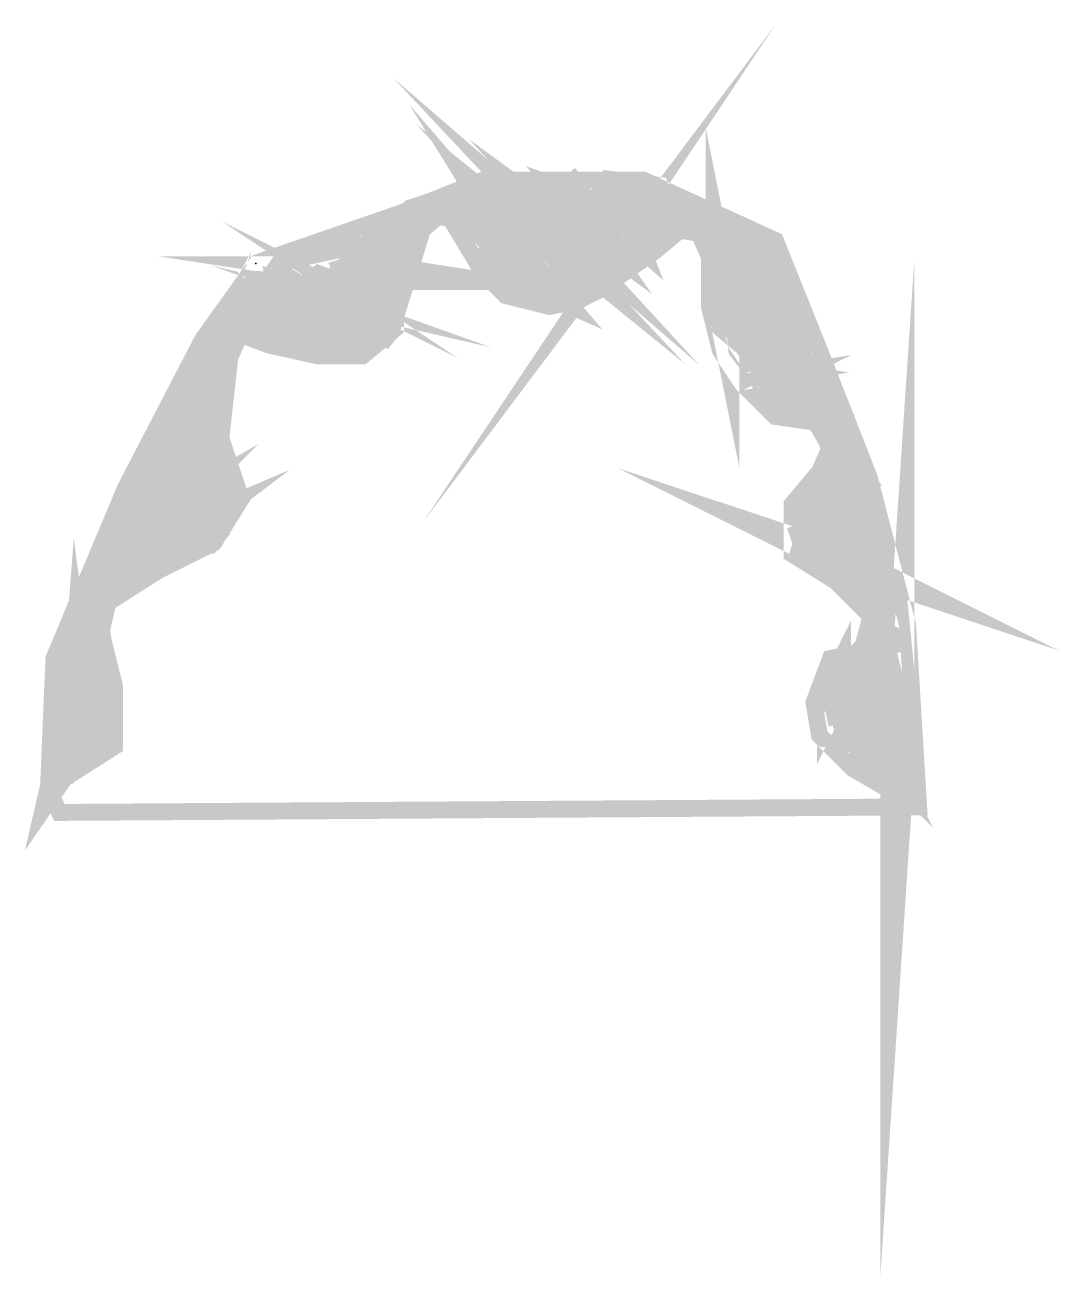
# Model space of a CAD drawing. Extents: x -0.05 to 6.06, y -2.65 to 4.74.
import ezdxf

# ---------------------------------------------------------------- set-up
doc = ezdxf.new("R2010")
doc.units = 0
doc.header["$MEASUREMENT"] = 0
doc.layers.get('0').update_dxf_attribs({"linetype": 'CONTINUOUS'})

msp = doc.modelspace()

# ---------------------------------------------------------------- linework, layer by layer
for points, const_width in [([(1.943273439632111, 2.844750748545021), (1.45480967442061, 3.169968089344468), (1.878144916374439, 3.072402884333261), (1.422245412791775, 3.235011568589848), (1.45480967442061, 3.104924610099087), (1.682759452748789, 3.267533294355674), (2.040966171444939, 3.137446363578641), (2.008401909816097, 3.072402884333261), (1.813016446190446, 3.169968089344468), (1.910709178003275, 3.104924610099087), (1.813016446190446, 3.300055020121501), (2.040966171444939, 3.365098499366881), (2.073530433073775, 3.332576773601055), (1.910709178003275, 3.072402884333261), (1.878144916374439, 3.007359405087881), (1.55250240623344, 2.909794200076678), (1.45480967442061, 2.942315953556228), (1.55250240623344, 3.072402884333261), (1.813016446190446, 3.104924610099087), (1.780452184561611, 2.942315953556228), (2.366608628512248, 3.690315840166328), (2.496865621953913, 3.657794114400502), (2.887636655352583, 3.202489815110294), (3.180714850791063, 3.072402884333261), (2.594558406840425, 3.755359319411708), (2.855072393723748, 3.332576773601055), (3.050457857349399, 3.169968089344468), (3.245843374048734, 3.169968089344468), (2.789943870466077, 3.657794114400502), (3.310971844232728, 3.235011568589848), (2.822508132094913, 3.755359319411708), (3.310971844232728, 3.332576773601055), (2.952765125536577, 3.722837593645882), (3.441228837674386, 3.365098499366881), (3.213279112419899, 3.690315840166328), (3.669178616002563, 3.462663704378088), (3.408664629119234, 3.365098499366881), (3.343536105861563, 3.267533294355674), (3.441228837674386, 3.397620225132708), (3.083022118978234, 3.787881045177535), (3.538921622560899, 3.625272388634675), (3.669178616002563, 3.592750635155121), (3.831999817999372, 3.560228909389295), (3.669178616002563, 3.592750635155121), (3.669178616002563, 3.722837593645882), (3.343536105861563, 3.625272388634675), (3.604050092744886, 3.397620225132708), (3.441228837674386, 3.820402798657089), (3.701742824557714, 3.787881045177535), (3.79943560944422, 3.527707183623468), (3.994821073069872, 3.495185430143914), (4.320463583210872, 3.397620225132708), (4.483284838281372, 2.909794200076678), (4.678670301907022, 2.51953338003185), (5.004312812048022, 1.739011739942196), (5.036877073676858, 1.088577058343306), (5.06944128223201, 0.3730988697853048), (5.134569805489687, 0.2430119390082748), (4.776363033719852, 0.6007510332872719), (4.776363033719852, 0.9584900998525452), (4.906620027161509, 1.056055304863752), (4.971748550419187, 1.023533579097926), (4.906620027161509, 0.9584900998525452), (4.939184288790352, 0.5682292798077182), (4.939184288790352, 0.4056206232648585), (4.874055818606358, 0.4056206232648585), (4.874055818606358, 0.9584900998525452), (4.971748550419187, 1.316229194131546), (4.646106040278188, 1.706490014176369), (4.548413308465358, 1.836576944953403), (4.646106040278188, 2.06422910845537), (4.743798825164701, 2.06422910845537), (4.776363033719852, 1.804055219187576), (4.776363033719852, 1.543881329919786), (4.906620027161509, 1.511359604153959), (4.874055818606358, 1.641446534930993), (4.711234563535858, 1.93414214996461), (4.906620027161509, 1.869098698432957), (4.906620027161509, 1.608924809165163), (4.841491556977522, 1.543881329919786), (4.613541831723036, 1.99918562920999), (4.776363033719852, 2.129272559987023), (4.711234563535858, 2.487011654266024), (4.353027844839708, 2.51953338003185), (4.255335059953201, 2.682142064288437), (4.157642328140372, 2.81222899506547), (4.125078066511536, 3.104924610099087), (4.092513857956385, 3.267533294355674), (4.092513857956385, 3.365098499366881), (4.157642328140372, 3.365098499366881), (4.255335059953201, 3.300055020121501), (4.255335059953201, 3.137446363578641), (4.385592053394858, 2.877272474310851), (4.255335059953201, 2.81222899506547), (4.255335059953201, 2.942315953556228), (4.22277085139805, 3.137446363578641), (4.190206589769208, 3.202489815110294), (4.418156315023701, 2.747185543533817), (4.548413308465358, 2.617098585043057), (4.418156315023701, 2.617098585043057), (4.320463583210872, 2.714663790054264), (4.515849046836522, 2.682142064288437), (4.320463583210872, 2.649620338522611), (4.515849046836522, 2.682142064288437), (4.385592053394858, 2.617098585043057), (4.580977570094201, 2.552055133511404), (4.678670301907022, 2.51953338003185)], 0.1), ([(2.015830635209049, 2.881863396737593), (2.067561408707832, 2.946446736060494), (2.274484427055704, 3.618113406345351), (2.546070874453427, 3.708530085588364), (2.59780164795221, 3.69561340515093), (2.64953238362736, 3.605196746862674), (2.727128506051905, 3.682696745668252), (2.817657321851144, 3.747280084991154), (3.089243807072492, 3.747280084991154), (2.88232078872462, 3.747280084991154), (2.727128506051905, 3.385613409928613), (2.727128506051905, 3.2951967306856), (2.740061199426599, 3.256446731282811), (2.817657321851144, 3.191863412914667), (3.205638009621126, 3.230613412317457), (3.347897561095515, 3.256446731282811), (3.360830254470208, 3.450196749251514), (3.399628334594297, 3.721446745071042), (3.399628334594297, 3.760196744473831), (3.516022499319298, 3.760196744473831), (3.541887886068693, 3.760196744473831), (3.645349395242626, 3.69561340515093), (3.65828208861732, 3.527696748057096), (3.852272413590498, 3.631030065828028), (4.046262738563669, 3.55353006702245), (4.188522327861691, 3.476030068216868), (4.188522327861691, 3.411446749848725), (4.214387676787453, 3.075613414706297), (4.085060818687758, 3.062696734268862), (4.072128125313064, 3.127280073591763), (4.072128125313064, 2.952536209695204)], 0.2), ([(0.1522397400039868, 0.08040325475168775), (5.232262537302509, 0.1129250082312416), (5.167134067118522, 1.186142263354513), (4.939184288790352, 2.06422910845537), (4.646106040278188, 2.81222899506547), (4.385592053394858, 3.462663704378088), (3.604050092744886, 3.820402798657089), (2.659686877024413, 3.820402798657089), (2.171223164886597, 3.625272388634675), (1.324552680978953, 3.332576773601055), (0.9989102239116376, 2.877272474310851), (0.5430107203289731, 1.99918562920999), (0.1196754783751515, 0.9910118533320991), (0.08711121674631572, 0.2104902132424482), (0.1522397400039868, 0.08040325475168775)], 0.1), ([(2.452308856942786, 3.723868612175682), (2.864538311694645, 3.452618616356155), (3.18462236870338, 3.743243611877077), (3.470758091419683, 3.341212352357068), (3.480457620906606, 3.321837352655674)], 0.2), ([(3.480457620906606, 3.321837352655674), (3.727795301322452, 3.646368613370104), (4.081827654799994, 3.486524860594908), (4.081827654799994, 3.428399861490721), (4.062428595826134, 3.428399861490721), (4.062428595826134, 3.118399845313647), (4.338864826879131, 2.706681096420319), (4.73169522265713, 2.4071759145308), (4.787018408880904, 1.849606455396486), (5.003281707878479, 1.357337931271015), (4.983164189053802, 1.081064786604653), (4.73169522265713, 0.8047916209835364), (4.711577703832454, 0.7746527488572887), (5.023399226703155, 0.5508078427992693)], 0.2), ([(0.3003721247503037, 1.322592553750219), (0.2709606970462346, 0.5000925508794154), (0.1631187576410156, 0.3434258956400775), (0.4572331103289713, 1.626134229708576), (0.5650750497341832, 1.821967569712509), (0.7611513100752418, 1.91009255280726), (0.8297779747180698, 1.998217556856765), (0.8493855931874492, 2.135300901145946), (0.9376199141232888, 2.389884236864631), (0.9572275325926682, 2.438842556149545), (1.209832153478459, 3.008321735782843), (1.63535929963399, 3.33332173347782), (2.054628715333138, 3.269363411720246), (1.860638390359966, 3.269363411720246), (2.145157531132377, 3.55353006702245), (2.196888304631159, 3.566446747459885), (2.10635948883192, 3.282280071202923), (2.015830635209049, 3.127280073591763), (2.015830635209049, 2.881863396737593)], 0.2), ([(1.361113321520264, 3.281472789152961), (1.741011023923569, 3.039285282408148), (1.829923257778923, 3.192670694964626), (2.379539964371454, 3.661761320131045)], 0.2), ([(0.1196754783751515, 0.2430119390082748), (0.4778822501449866, 0.4706640747965114), (0.4778822501449866, 0.828403169075512), (0.4127537268873089, 1.088577058343306), (0.3801894652584732, 1.283707468365719), (0.7383962370283088, 1.511359604153959), (1.064038694095624, 1.673968288410543), (1.226859949166124, 1.93414214996461), (1.096602955724459, 2.324402970009437), (1.031474432466789, 2.682142064288437), (1.129167217353295, 2.942315953556228), (1.389681204236624, 2.844750748545021), (1.682759452748789, 2.779707269299644), (1.943273439632111, 2.779707269299644), (2.138658903257761, 2.942315953556228), (2.138658903257761, 3.169968089344468), (2.268915896699426, 3.625272388634675), (2.464301413398761, 3.592750635155121), (2.659686877024413, 3.267533294355674), (2.789943870466077, 3.137446363578641), (3.050457857349399, 3.072402884333261), (3.213279112419899, 3.104924610099087), (3.343536105861563, 3.169968089344468), (3.669178616002563, 3.397620225132708), (3.864564079628214, 3.560228909389295), (3.89712834125705, 3.592750635155121), (3.994821073069872, 3.365098499366881), (3.994821073069872, 3.072402884333261), (4.05994959632755, 2.81222899506547), (4.190206589769208, 2.617098585043057), (4.385592053394858, 2.421968175020643), (4.613541831723036, 2.389446449254817), (4.776363033719852, 2.389446449254817), (4.646106040278188, 2.096750834221197), (4.483284838281372, 1.901620424198783), (4.483284838281372, 1.608924809165163), (4.743798825164701, 1.446316124908579), (4.906620027161509, 1.283707468365719), (5.036877073676858, 1.153620509874959), (5.167134067118522, 1.088577058343306)], 0.1), ([(0.1848040016328221, 0.3730988697853048), (0.2499324718168157, 1.218663989120339), (0.3476252036296379, 0.4706640747965114), (0.2499324718168157, 0.4706640747965114), (0.4127537268873089, 0.4706640747965114), (0.3801894652584732, 1.186142263354513), (0.3150609950744867, 1.446316124908579), (0.9663459622828023, 2.682142064288437), (0.4778822501449866, 1.381272673376926), (1.161731425908453, 1.901620424198783), (0.7058319753994731, 1.706490014176369), (1.096602955724459, 1.966663903444164), (0.7058319753994731, 1.706490014176369), (1.031474432466789, 2.031707354975816), (0.8035247072123024, 1.901620424198783), (0.9989102239116376, 2.096750834221197), (1.096602955724459, 2.06422910845537), (1.031474432466789, 2.421968175020643), (0.9663459622828023, 2.161794313466577), (0.6081392435866513, 1.511359604153959), (1.161731425908453, 1.966663903444164), (0.9012174390251242, 2.096750834221197), (1.031474432466789, 2.58457685927723), (1.194295687537289, 3.039881158567434), (1.585066667862275, 2.974837679322054), (1.780452184561611, 2.909794200076678), (2.040966171444939, 3.007359405087881), (2.203787426515433, 3.235011568589848), (2.203787426515433, 3.495185430143914), (1.45480967442061, 3.332576773601055), (1.291988419350111, 3.104924610099087), (1.45480967442061, 2.844750748545021), (1.943273439632111, 2.844750748545021)], 0.1), ([(4.072128125313064, 2.868946737254916), (4.369579959460175, 3.217696731880022), (4.460108775259414, 2.739780079563868), (4.485974162008802, 2.675196740240967), (4.537704897683959, 2.636446740838178), (4.925685547630309, 1.964780070553321)], 0.2), ([(0.1421715018462137, 0.2897215960917094), (0.1891602512114332, 0.3953153455120493), (0.1774130638701337, 0.9897690552657039), (0.6740642176592928, 1.820274844365439), (1.029713153080714, 1.723399845858467), (1.062044867605643, 1.763764430315934), (1.045879010343178, 2.199701934074696), (1.126708334479119, 2.92626443335438), (1.361113321520264, 2.966629017811847), (1.361113321520264, 3.281472789152961)], 0.2), ([(4.485974162008802, 1.667696734813681), (4.563570284433347, 1.693530053779035), (4.809291345081675, 1.486863397282409), (4.886887505329845, 1.44811339787962), (4.938618241005003, 1.435196717442185), (4.951550934379696, 1.577280055570668), (5.06794513692833, 1.306030059751141), (5.106743217052419, 0.9185300657232425), (5.106743217052419, 0.737696728191974), (5.106743217052419, 0.3501967132093213), (5.11967587260348, 0.5439467102232669), (5.003281707878479, 1.021863383494178), (5.003281707878479, 0.750613387674651), (4.67996448698198, 0.6860300483517499)], 0.2), ([(1.417047208073143, 3.054874993678993), (1.668228752705858, 3.015263879453073), (1.988815750521979, 2.87332406046178)], 0.2), ([(4.449646759665953, 3.107583292575274), (4.604551620502576, 2.805189769855236)], 0.1), ([(4.925685547630309, 1.964780070553321), (4.757560609406525, 1.693530053779035), (4.654099100232585, 1.835613391907515), (4.602368364557435, 1.783946733022049), (4.602368364557435, 1.732280053181825), (4.602368364557435, 1.680613394296358), (4.628233713483198, 1.641863394893569), (4.757560609406525, 1.577280055570668), (4.485974162008802, 1.667696734813681)], 0.2), ([(4.67996448698198, 0.6860300483517499), (4.73169522265713, 0.7893633870774401), (4.73169522265713, 0.5568633906607019), (4.873954811955151, 0.5310300507405898), (5.184339339476956, 0.1951967155981613)], 0.2), ([(5.167134067118522, 1.088577058343306), (4.711234563535858, 0.9910118533320991), (4.613541831723036, 0.7308379640643055), (4.646106040278188, 0.5357075540418916), (4.841491556977522, 0.3405771440194783), (5.232262537302509, 0.1129250082312416)], 0.1)]:
    msp.add_lwpolyline(points, dxfattribs=dict(const_width=const_width))
msp.add_point((1.313972899398962, 3.325805261801744))

doc.saveas('drawing.dxf')
